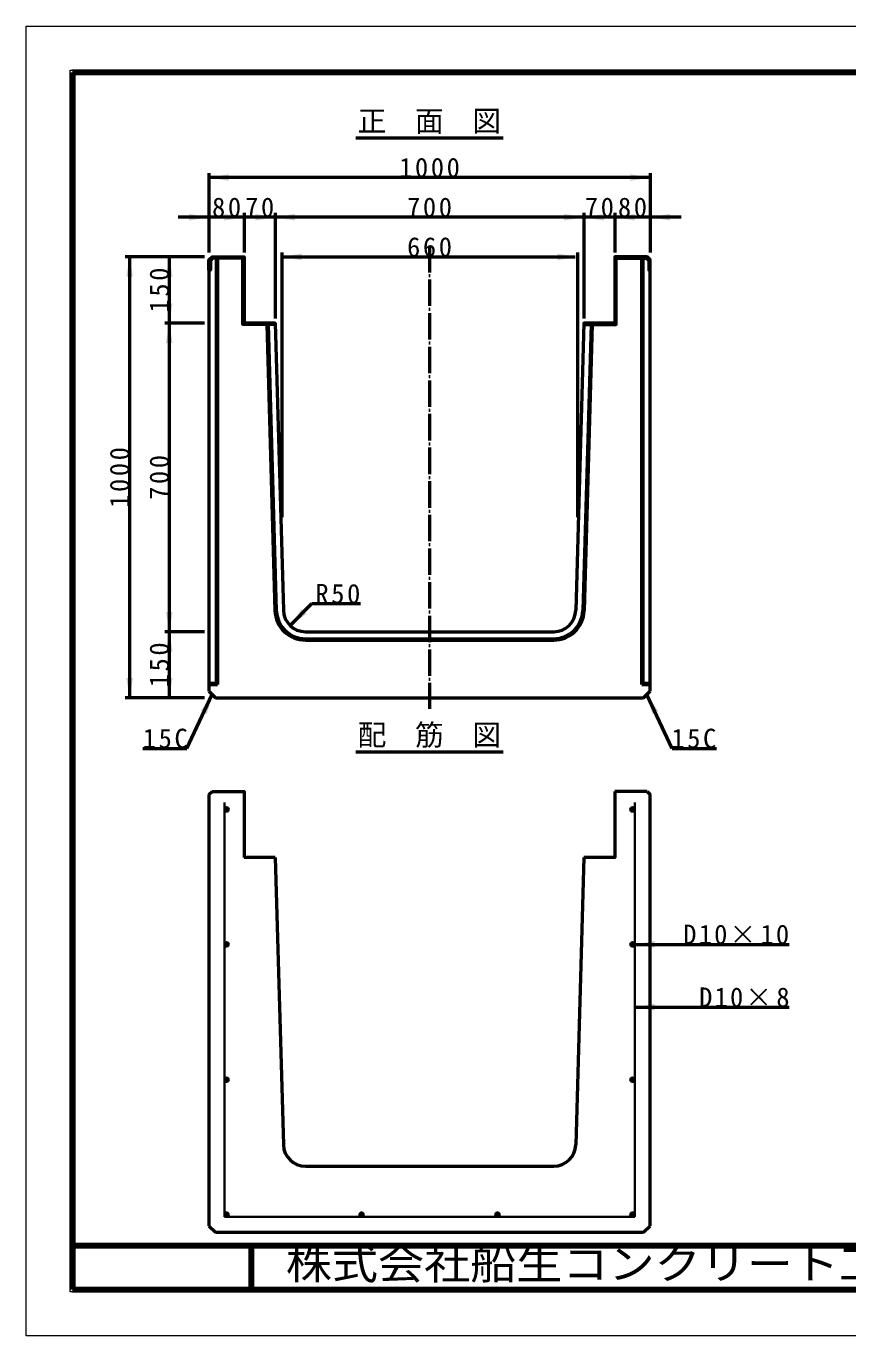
# Model space of a CAD drawing. Units: millimetres, scale not verified. Extents: x -2102 to 2102, y -1485 to 1485.
# Drawn here: x -2102 to -240, y -1485 to 1485 of the extents above; entities that cross this region are included whole.
import ezdxf
from ezdxf.enums import TextEntityAlignment as Align

# ---------------------------------------------------------------- set-up
doc = ezdxf.new("R2010")
doc.units = ezdxf.units.MM
doc.header["$LTSCALE"] = 5
doc.linetypes.add('LONG_DASHED_DOTTED', pattern=[15.25, 12, -1.5, 0.25, -1.5])
doc.layers.add('0-0_V-nasSTD', color=7, linetype='Continuous', lineweight=50)
doc.layers.add('0-1_0', color=7, linetype='Continuous', lineweight=50)
doc.styles.add('ＭＳ ゴシック', font='')
doc.styles.get('ＭＳ ゴシック').set_extended_font_data('MS Gothic')

msp = doc.modelspace()

# ---------------------------------------------------------------- linework, layer by layer
at = {"layer": '0-0_V-nasSTD', "lineweight": 100}
for p, q in [((-1997.5, 1380), (-1997.5, -1380)), ((-1997.5, -1280), (1997.5, -1280)), ((-1592.5, -1280), (-1592.5, -1380)), ((-1997.5, -1380), (1997.5, -1380))]:
    msp.add_line(p, q, dxfattribs=at)
at = {"layer": '0-0_V-nasSTD'}
for p, q in [((-1688.237, 1151.777), (-1688.237, 971.777)), ((-688.237, 1141.777), (-1688.237, 1141.777)), ((-688.237, 1151.777), (-688.237, 971.777)), ((-1688.237, 1051.777), (-1758.237, 1051.777)), ((-1608.237, 1051.777), (-1688.237, 1051.777)), ((-1608.237, 1061.777), (-1608.237, 971.777)), ((-1538.237, 1051.777), (-1608.237, 1051.777)), ((-1538.237, 1061.777), (-1538.237, 821.777)), ((-838.237, 1051.777), (-1538.237, 1051.777)), ((-838.237, 1061.777), (-838.237, 821.777)), ((-768.237, 1051.777), (-838.237, 1051.777)), ((-768.237, 1061.777), (-768.237, 971.777)), ((-688.237, 1051.777), (-768.237, 1051.777)), ((-618.237, 1051.777), (-688.237, 1051.777)), ((-1698.238, 961.777), (-1878.238, 961.777)), ((-1868.238, 961.777), (-1868.238, -38.223)), ((-1778.238, 961.777), (-1778.238, 811.777)), ((-1688.238, 954.777), (-1681.238, 961.777)), ((-1688.238, 954.777), (-1688.238, -23.223)), ((-1672.238, 958.577), (-1672.238, -5.223)), ((-1669.238, 958.577), (-1669.238, -8.223)), ((-1523.238, 971.777), (-1523.238, 371.777)), ((-1518.238, 961.777), (-858.238, 961.777)), ((-853.238, 971.777), (-853.238, 371.777)), ((-695.238, 961.777), (-768.238, 961.777)), ((-707.238, -8.223), (-707.238, 958.577)), ((-704.238, -5.223), (-704.238, 958.577)), ((-695.238, 961.777), (-688.238, 954.777)), ((-688.238, -23.223), (-688.238, 954.777)), ((-1698.238, 811.777), (-1788.238, 811.777)), ((-1778.238, 811.777), (-1778.238, 111.777)), ((-1538.238, 811.777), (-1608.238, 811.777)), ((-1557.154, 808.577), (-1538.618, 159.806)), ((-1554.153, 808.577), (-1535.619, 159.892)), ((-1538.238, 811.777), (-1519.626, 160.349)), ((-838.238, 811.777), (-856.85, 160.349)), ((-822.323, 808.577), (-840.857, 159.892)), ((-819.321, 808.577), (-837.858, 159.806)), ((-1504.493, 125.92), (-1454.995, 175.418)), ((-1454.995, 175.418), (-1344.995, 175.418)), ((-1698.238, 111.777), (-1788.238, 111.777)), ((-1778.238, 111.777), (-1778.238, -38.223)), ((-1469.646, 111.777), (-906.83, 111.777)), ((-1469.646, 95.777), (-906.83, 95.777)), ((-1469.646, 92.777), (-906.83, 92.777)), ((-1688.238, -5.223), (-1672.238, -5.223)), ((-1688.238, -8.223), (-1669.238, -8.223)), ((-1688.238, -23.223), (-1673.238, -38.223)), ((-1672.238, -5.223), (-1669.238, -8.223)), ((-704.238, -5.223), (-707.238, -8.223)), ((-707.238, -8.223), (-688.238, -8.223)), ((-704.238, -5.223), (-688.238, -5.223)), ((-703.238, -38.223), (-688.238, -23.223)), ((-1698.238, -38.223), (-1878.238, -38.223)), ((-1738.306, -152.931), (-1680.738, -30.723)), ((-1673.238, -38.223), (-703.238, -38.223)), ((-638.169, -152.931), (-695.738, -30.723)), ((-1838.306, -152.931), (-1738.306, -152.931)), ((-638.169, -152.931), (-538.169, -152.931)), ((-1688.237, -257.317), (-1681.237, -250.317)), ((-1688.237, -257.317), (-1688.237, -1235.317)), ((-695.237, -250.317), (-768.237, -250.317)), ((-695.237, -250.317), (-688.237, -257.317)), ((-688.237, -1235.317), (-688.237, -257.317)), ((-1538.237, -400.317), (-1608.237, -400.317)), ((-1538.237, -400.317), (-1519.625, -1051.745)), ((-838.237, -400.317), (-856.85, -1051.745)), ((-723.237, -597.317), (-373.237, -597.317)), ((-723.237, -739.778), (-373.237, -739.778)), ((-1469.646, -1100.317), (-906.829, -1100.317)), ((-1688.237, -1235.317), (-1673.237, -1250.317)), ((-703.237, -1250.317), (-688.237, -1235.317)), ((-1673.237, -1250.317), (-703.237, -1250.317))]:
    msp.add_line(p, q, dxfattribs=at)
at = {"layer": '0-0_V-nasSTD', "linetype": 'LONG_DASHED_DOTTED'}
msp.add_line((-1188.238, 986.777), (-1188.238, -63.223), dxfattribs=at)
at = {"layer": '0-0_V-nasSTD', "lineweight": 35}
for p, q in [((-1653.237, -275.317), (-1653.237, -1215.317)), ((-723.237, -1215.317), (-723.237, -275.317)), ((-1653.237, -1215.317), (-723.237, -1215.317))]:
    msp.add_line(p, q, dxfattribs=at)
at = {"layer": '0-0_V-nasSTD', "lineweight": 18}
for points in [[(-2102.5, -1485), (-2102.5, 1485), (2102.5, 1485), (2102.5, -1485)], [(-2002.5, -1385), (-2002.5, 1385), (2002.5, 1385), (2002.5, -1385)]]:
    msp.add_lwpolyline(points, close=True, dxfattribs=at)
at = {"layer": '0-0_V-nasSTD', "lineweight": 100}
msp.add_lwpolyline([(1997.5, -1380), (1997.5, 1380), (-1997.5, 1380)], dxfattribs=at)
at = {"layer": '0-0_V-nasSTD'}
for points in [[(-1685.038, 931.777), (-1688.238, 931.777), (-1688.238, 954.777), (-1681.238, 961.777), (-1608.238, 961.777), (-1608.238, 811.777), (-1538.238, 811.777), (-1538.146, 808.577), (-1611.438, 808.577), (-1611.438, 958.577), (-1679.912, 958.577), (-1685.038, 953.451)], [(-691.438, 931.777), (-688.238, 931.777), (-688.238, 954.777), (-695.238, 961.777), (-768.238, 961.777), (-768.238, 811.777), (-838.238, 811.777), (-838.329, 808.577), (-765.038, 808.577), (-765.038, 958.577), (-696.563, 958.577), (-691.438, 953.451)]]:
    msp.add_lwpolyline(points, close=True, dxfattribs=at)
for points in [[(-1538.146, 808.577), (-1611.438, 808.577), (-1611.438, 958.577), (-1679.912, 958.577), (-1685.038, 953.451), (-1685.038, 931.777), (-1688.238, 931.777)], [(-1681.238, 961.777), (-1608.238, 961.777), (-1608.238, 811.777)], [(-838.329, 808.577), (-765.038, 808.577), (-765.038, 958.577), (-696.563, 958.577), (-691.438, 953.451), (-691.438, 931.777), (-688.238, 931.777)], [(-768.238, 961.777), (-768.238, 811.777), (-838.238, 811.777)], [(-1681.237, -250.317), (-1608.237, -250.317), (-1608.237, -400.317)], [(-768.237, -250.317), (-768.237, -400.317), (-838.237, -400.317)]]:
    msp.add_lwpolyline(points, dxfattribs=at)
at = {"layer": '0-0_V-nasSTD', "lineweight": 35}
for centre in [(-1648.237, -291.317), (-728.237, -291.317), (-1648.237, -597.317), (-728.237, -597.317), (-1648.237, -904.317), (-728.237, -904.317), (-1648.237, -1210.317), (-1342.237, -1210.317), (-1034.237, -1210.317), (-728.237, -1210.317)]:
    msp.add_circle(centre, 5, dxfattribs=at)
at = {"layer": '0-0_V-nasSTD'}
for centre, radius, start, end in [((-1469.646, 161.777), 69, 181.63658, 270), ((-1469.646, 161.777), 66, 181.63658, 270), ((-1469.646, 161.777), 50, 181.63658, 270), ((-906.83, 161.777), 50, 270, 358.36342), ((-906.83, 161.777), 66, 270, 358.36342), ((-906.83, 161.777), 69, 270, 358.36342), ((-1469.646, -1050.317), 50, 181.63658, 270), ((-906.829, -1050.317), 50, 270, 358.36342)]:
    msp.add_arc(centre, radius, start, end, dxfattribs=at)
for points in [[(-1688.237, 1141.777), (-1643.237, 1134.277), (-1643.237, 1149.277)], [(-733.237, 1134.277), (-733.237, 1149.277), (-688.237, 1141.777)], [(-1733.237, 1044.277), (-1733.237, 1059.277), (-1688.237, 1051.777)], [(-1653.237, 1044.277), (-1653.237, 1059.277), (-1608.237, 1051.777)], [(-1583.237, 1044.277), (-1583.237, 1059.277), (-1538.237, 1051.777)], [(-1538.237, 1051.777), (-1493.237, 1044.277), (-1493.237, 1059.277)], [(-883.237, 1044.277), (-883.237, 1059.277), (-838.237, 1051.777)], [(-838.237, 1051.777), (-793.237, 1044.277), (-793.237, 1059.277)], [(-768.237, 1051.777), (-723.237, 1044.277), (-723.237, 1059.277)], [(-688.237, 1051.777), (-643.237, 1044.277), (-643.237, 1059.277)], [(-1875.738, 916.777), (-1868.238, 961.777), (-1860.738, 916.777)], [(-1785.738, 916.777), (-1778.238, 961.777), (-1770.738, 916.777)], [(-1688.238, 954.777), (-1685.038, 953.451), (-1681.238, 961.777)], [(-1688.238, 931.777), (-1688.238, 954.777), (-1685.038, 953.451)], [(-1688.238, 931.777), (-1685.038, 931.777), (-1685.038, 953.451)], [(-1685.038, 953.451), (-1681.238, 961.777), (-1679.912, 958.577)], [(-1681.238, 961.777), (-1679.912, 958.577), (-1611.438, 958.577)], [(-1681.238, 961.777), (-1611.438, 958.577), (-1608.238, 961.777)], [(-1611.438, 958.577), (-1608.238, 811.777), (-1608.238, 961.777)], [(-1611.438, 808.577), (-1611.438, 958.577), (-1608.238, 811.777)], [(-1523.238, 961.777), (-1478.238, 954.277), (-1478.238, 969.277)], [(-898.238, 954.277), (-898.238, 969.277), (-853.238, 961.777)], [(-768.238, 811.777), (-768.238, 961.777), (-765.038, 958.577)], [(-768.238, 961.777), (-765.038, 958.577), (-695.238, 961.777)], [(-768.238, 811.777), (-765.038, 808.577), (-765.038, 958.577)], [(-765.038, 958.577), (-696.563, 958.577), (-695.238, 961.777)], [(-696.563, 958.577), (-695.238, 961.777), (-691.438, 953.451)], [(-695.238, 961.777), (-691.438, 953.451), (-688.238, 954.777)], [(-691.438, 953.451), (-688.238, 931.777), (-688.238, 954.777)], [(-691.438, 931.777), (-691.438, 953.451), (-688.238, 931.777)], [(-1785.738, 856.777), (-1778.238, 811.777), (-1770.738, 856.777)], [(-1785.738, 766.777), (-1778.238, 811.777), (-1770.738, 766.777)], [(-1611.438, 808.577), (-1608.238, 811.777), (-1538.146, 808.577)], [(-1608.238, 811.777), (-1538.238, 811.777), (-1538.146, 808.577)], [(-838.329, 808.577), (-838.238, 811.777), (-768.238, 811.777)], [(-838.329, 808.577), (-768.238, 811.777), (-765.038, 808.577)], [(-1785.738, 156.777), (-1778.238, 111.777), (-1770.738, 156.777)], [(-1504.493, 125.92), (-1477.976, 163.043), (-1467.37, 152.437)], [(-1785.738, 66.777), (-1778.238, 111.777), (-1770.738, 66.777)], [(-1875.738, 6.777), (-1868.238, -38.223), (-1860.738, 6.777)], [(-1785.738, 6.777), (-1778.238, -38.223), (-1770.738, 6.777)], [(-1706.7, -68.236), (-1693.13, -74.629), (-1680.738, -30.723)], [(-695.738, -30.723), (-683.346, -74.629), (-669.776, -68.236)], [(-1653.237, -291.317), (-1652.341, -288.461), (-1651.682, -294.941)], [(-1652.341, -288.461), (-1648.995, -286.375), (-1645.177, -287.363)], [(-1652.341, -288.461), (-1645.177, -287.363), (-1643.263, -290.811)], [(-1652.341, -288.461), (-1651.682, -294.941), (-1647.984, -296.311)], [(-1652.341, -288.461), (-1647.984, -296.311), (-1644.444, -294.574)], [(-1652.341, -288.461), (-1644.444, -294.574), (-1643.263, -290.811)], [(-733.212, -291.823), (-732.031, -288.06), (-724.134, -294.174)], [(-733.212, -291.823), (-731.298, -295.271), (-724.134, -294.174)], [(-732.031, -288.06), (-728.491, -286.324), (-724.134, -294.174)], [(-731.298, -295.271), (-727.48, -296.26), (-724.134, -294.174)], [(-728.491, -286.324), (-724.793, -287.693), (-724.134, -294.174)], [(-724.793, -287.693), (-724.134, -294.174), (-723.237, -291.317)], [(-1653.237, -597.317), (-1652.341, -600.174), (-1651.682, -593.693)], [(-1652.341, -600.174), (-1651.682, -593.693), (-1647.984, -592.324)], [(-1652.341, -600.174), (-1647.984, -592.324), (-1644.444, -594.06)], [(-732.031, -594.06), (-728.491, -592.324), (-724.134, -600.174)], [(-728.491, -592.324), (-724.793, -593.693), (-724.134, -600.174)], [(-724.793, -593.693), (-724.134, -600.174), (-723.237, -597.317)], [(-723.237, -597.317), (-678.237, -604.817), (-678.237, -589.817)], [(-1652.341, -600.174), (-1644.444, -594.06), (-1643.263, -597.823)], [(-1652.341, -600.174), (-1645.177, -601.271), (-1643.263, -597.823)], [(-1652.341, -600.174), (-1648.995, -602.26), (-1645.177, -601.271)], [(-733.212, -597.823), (-732.031, -594.06), (-724.134, -600.174)], [(-733.212, -597.823), (-731.298, -601.271), (-724.134, -600.174)], [(-731.298, -601.271), (-727.48, -602.26), (-724.134, -600.174)], [(-723.237, -739.778), (-678.237, -747.278), (-678.237, -732.278)], [(-1653.237, -904.317), (-1652.341, -907.174), (-1651.682, -900.693)], [(-1652.341, -907.174), (-1651.682, -900.693), (-1647.984, -899.324)], [(-1652.341, -907.174), (-1647.984, -899.324), (-1644.444, -901.06)], [(-1652.341, -907.174), (-1644.444, -901.06), (-1643.263, -904.823)], [(-1652.341, -907.174), (-1645.177, -908.271), (-1643.263, -904.823)], [(-1652.341, -907.174), (-1648.995, -909.26), (-1645.177, -908.271)], [(-733.212, -904.823), (-732.031, -901.06), (-724.134, -907.174)], [(-733.212, -904.823), (-731.298, -908.271), (-724.134, -907.174)], [(-732.031, -901.06), (-728.491, -899.324), (-724.134, -907.174)], [(-731.298, -908.271), (-727.48, -909.26), (-724.134, -907.174)], [(-728.491, -899.324), (-724.793, -900.693), (-724.134, -907.174)], [(-724.793, -900.693), (-724.134, -907.174), (-723.237, -904.317)], [(-1653.237, -1210.317), (-1652.726, -1208.115), (-1645.381, -1214.421)], [(-1653.237, -1210.317), (-1653.135, -1211.324), (-1645.381, -1214.421)], [(-1653.135, -1211.324), (-1652.832, -1212.289), (-1645.381, -1214.421)], [(-1652.832, -1212.289), (-1652.341, -1213.174), (-1645.381, -1214.421)], [(-1652.726, -1208.115), (-1650.664, -1205.945), (-1645.381, -1214.421)], [(-1652.341, -1213.174), (-1651.682, -1213.941), (-1645.381, -1214.421)], [(-1651.682, -1213.941), (-1650.882, -1214.56), (-1645.381, -1214.421)], [(-1650.882, -1214.56), (-1649.974, -1215.006), (-1645.381, -1214.421)], [(-1650.664, -1205.945), (-1647.732, -1205.343), (-1645.381, -1214.421)], [(-1649.974, -1215.006), (-1648.995, -1215.26), (-1645.381, -1214.421)], [(-1648.995, -1215.26), (-1648.237, -1215.317), (-1645.381, -1214.421)], [(-1647.732, -1205.343), (-1645.381, -1214.421), (-1644.981, -1206.523)], [(-1645.381, -1214.421), (-1644.981, -1206.523), (-1643.397, -1209.064)], [(-1645.381, -1214.421), (-1643.549, -1212.054), (-1643.397, -1209.064)], [(-1347.237, -1210.317), (-1346.726, -1208.115), (-1339.381, -1214.421)], [(-1347.237, -1210.317), (-1347.135, -1211.324), (-1339.381, -1214.421)], [(-1347.135, -1211.324), (-1346.832, -1212.289), (-1339.381, -1214.421)], [(-1346.832, -1212.289), (-1346.341, -1213.174), (-1339.381, -1214.421)], [(-1346.726, -1208.115), (-1344.664, -1205.945), (-1339.381, -1214.421)], [(-1346.341, -1213.174), (-1345.682, -1213.941), (-1339.381, -1214.421)], [(-1345.682, -1213.941), (-1344.882, -1214.56), (-1339.381, -1214.421)], [(-1344.882, -1214.56), (-1343.974, -1215.006), (-1339.381, -1214.421)], [(-1344.664, -1205.945), (-1341.732, -1205.343), (-1339.381, -1214.421)], [(-1343.974, -1215.006), (-1342.995, -1215.26), (-1339.381, -1214.421)], [(-1342.995, -1215.26), (-1342.237, -1215.317), (-1339.381, -1214.421)], [(-1341.732, -1205.343), (-1339.381, -1214.421), (-1338.981, -1206.523)], [(-1339.381, -1214.421), (-1338.981, -1206.523), (-1337.397, -1209.064)], [(-1339.381, -1214.421), (-1337.549, -1212.054), (-1337.397, -1209.064)], [(-1039.237, -1210.317), (-1038.726, -1208.115), (-1031.381, -1214.421)], [(-1039.237, -1210.317), (-1039.135, -1211.324), (-1031.381, -1214.421)], [(-1039.135, -1211.324), (-1038.832, -1212.289), (-1031.381, -1214.421)], [(-1038.832, -1212.289), (-1038.341, -1213.174), (-1031.381, -1214.421)], [(-1038.726, -1208.115), (-1036.664, -1205.945), (-1031.381, -1214.421)], [(-1038.341, -1213.174), (-1037.682, -1213.941), (-1031.381, -1214.421)], [(-1037.682, -1213.941), (-1036.882, -1214.56), (-1031.381, -1214.421)], [(-1036.882, -1214.56), (-1035.974, -1215.006), (-1031.381, -1214.421)], [(-1036.664, -1205.945), (-1033.732, -1205.343), (-1031.381, -1214.421)], [(-1035.974, -1215.006), (-1034.995, -1215.26), (-1031.381, -1214.421)], [(-1034.995, -1215.26), (-1034.237, -1215.317), (-1031.381, -1214.421)], [(-1033.732, -1205.343), (-1031.381, -1214.421), (-1030.981, -1206.523)], [(-1031.381, -1214.421), (-1030.981, -1206.523), (-1029.397, -1209.064)], [(-1031.381, -1214.421), (-1029.549, -1212.054), (-1029.397, -1209.064)], [(-733.212, -1209.811), (-732.031, -1207.06), (-727.231, -1215.215)], [(-733.212, -1209.811), (-732.609, -1212.744), (-727.231, -1215.215)], [(-732.609, -1212.744), (-730.439, -1214.806), (-727.231, -1215.215)], [(-732.031, -1207.06), (-729.491, -1205.477), (-727.231, -1215.215)], [(-730.439, -1214.806), (-728.237, -1215.317), (-727.231, -1215.215)], [(-729.491, -1205.477), (-727.231, -1215.215), (-726.501, -1205.628)], [(-727.231, -1215.215), (-726.501, -1205.628), (-724.134, -1207.461)], [(-727.231, -1215.215), (-724.134, -1207.461), (-723.237, -1210.317)], [(-727.231, -1215.215), (-723.295, -1211.074), (-723.237, -1210.317)], [(-727.231, -1215.215), (-723.549, -1212.054), (-723.295, -1211.074)], [(-727.231, -1215.215), (-723.994, -1212.962), (-723.549, -1212.054)], [(-727.231, -1215.215), (-724.614, -1213.762), (-723.994, -1212.962)], [(-727.231, -1215.215), (-725.381, -1214.421), (-724.614, -1213.762)], [(-727.231, -1215.215), (-726.266, -1214.912), (-725.381, -1214.421)]]:
    msp.add_solid(points, dxfattribs=at)
at = {"layer": '0-1_0'}
for p, q in [((-1355.237, 1231.777), (-1021.237, 1231.777)), ((-1355.237, -160.317), (-1021.237, -160.317))]:
    msp.add_line(p, q, dxfattribs=at)

# ---------------------------------------------------------------- texts
at = {"layer": '0-0_V-nasSTD', "style": 'ＭＳ ゴシック'}
for s, p in [('正\u3000面\u3000図', (-1351.241, 1231.777)), ('配\u3000筋\u3000図', (-1351.241, -160.317))]:
    msp.add_text(s, height=47.65, dxfattribs=at).set_placement(p, align=Align.BOTTOM_LEFT)
at = {"layer": '0-0_V-nasSTD', "style": 'ＭＳ ゴシック', "width": 1.1}
msp.add_text('株式会社船生コンクリート工業', height=69.65, dxfattribs=at).set_placement((-1514.221, -1377.45), align=Align.BOTTOM_LEFT)
at = {"layer": '0-0_V-nasSTD', "char_height": 43.99, "attachment_point": 7, "style": 'ＭＳ ゴシック'}
for s, insert in [('\\T1.2;1000', (-1257.237, 1141.777)), ('\\T1.2;80', (-1681.237, 1051.777)), ('\\T1.2;70', (-1606.237, 1051.777)), ('\\T1.2;700', (-1239.225, 1051.777)), ('\\T1.2;70', (-836.237, 1051.777)), ('\\T1.2;80', (-761.237, 1051.777)), ('\\T1.2;660', (-1239.225, 961.777)), ('\\T1.2;R50', (-1446.995, 175.418)), ('\\T1.2;15C', (-1838.306, -152.931)), ('\\T1.2;15C', (-640.169, -152.931)), ('\\T1.17;D10×10', (-613.237, -597.317)), ('\\T1.17;D10×8', (-577.237, -739.778))]:
    msp.add_mtext(s, dxfattribs=dict(at, insert=insert))
at = {"layer": '0-0_V-nasSTD', "char_height": 43.99, "attachment_point": 7, "rotation": 90, "style": 'ＭＳ ゴシック'}
for s, insert in [('\\T1.2;150', (-1778.238, 835.79)), ('\\T1.2;1000', (-1868.238, 392.777)), ('\\T1.2;700', (-1778.238, 410.79)), ('\\T1.2;150', (-1778.238, -14.21))]:
    msp.add_mtext(s, dxfattribs=dict(at, insert=insert))

doc.saveas('drawing.dxf')
